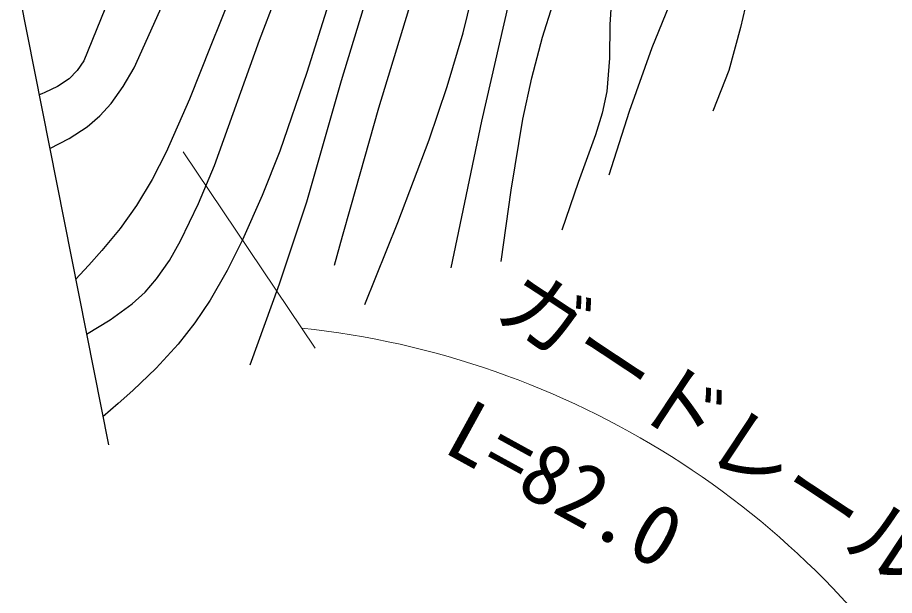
# Model space of a CAD drawing. Units: millimetres, scale not verified. Extents: x 40000 to 680000, y 20000 to 380000.
# Drawn here: x 112218 to 138474, y 262060 to 279358 of the extents above; entities that cross this region are included whole.
import ezdxf
from ezdxf.enums import TextEntityAlignment as Align

# ---------------------------------------------------------------- set-up
doc = ezdxf.new("R2010")
doc.units = ezdxf.units.MM
doc.header["$LTSCALE"] = 1000
doc.layers.add('M-BGD', color=7, linetype='Continuous', lineweight=25)
doc.layers.add('M-STR-HTXT', color=7, linetype='Continuous', lineweight=13)
doc.styles.add('ＭＳ ゴシック', font='')
doc.styles.get('ＭＳ ゴシック').set_extended_font_data('MS Gothic')

msp = doc.modelspace()

# ---------------------------------------------------------------- linework, layer by layer
at = {"layer": 'M-BGD'}
for p, q in [((119464, 278681), (120877, 282433)), ((111891, 281940), (114941, 266564)), ((125564, 278897), (126192, 281507)), ((119096, 281232), (118001, 278517)), ((121921, 277477), (123016, 281086)), ((115709, 277853), (116882, 280457)), ((134168, 280367), (133868, 279062)), ((121630, 280080), (120877, 277710)), ((126914, 279776), (126112, 276255)), ((127932, 278773), (128247, 279752)), ((129992, 279759), (129954, 279151)), ((131219, 278462), (131730, 279713)), ((114828, 279610), (114205, 278064)), ((123925, 279592), (123026, 276649)), ((129954, 279151), (129938, 278143)), ((125083, 277290), (125564, 278897)), ((133868, 279062), (133510, 277776)), ((118116, 274929), (119464, 278681)), ((127612, 277551), (127932, 278773)), ((118001, 278517), (117365, 276916)), ((130543, 276560), (131219, 278462)), ((114205, 278064), (114006, 277774)), ((129938, 278143), (129863, 277145)), ((115382, 277295), (115709, 277853)), ((114006, 277774), (113759, 277520)), ((120877, 277710), (120067, 275358)), ((127349, 276313), (127612, 277551)), ((133510, 277776), (133279, 277161)), ((113418, 277293), (113033, 277112)), ((113759, 277520), (113418, 277293)), ((115018, 276788), (115382, 277295)), ((120880, 273841), (121921, 277477)), ((124545, 275702), (125083, 277290)), ((112948, 277076), (112863, 277040)), ((113033, 277112), (112948, 277076)), ((129863, 277145), (129724, 276494)), ((133279, 277161), (133031, 276551)), ((114678, 276412), (115018, 276788)), ((117365, 276916), (116671, 275330)), ((123026, 276649), (122182, 273683)), ((129724, 276494), (129524, 275846)), ((129927, 274650), (130543, 276560)), ((114303, 276086), (114678, 276412)), ((126112, 276255), (125371, 272729)), ((126995, 274187), (127349, 276313)), ((113763, 275740), (114303, 276086)), ((113181, 275439), (113763, 275740)), ((123609, 273225), (124545, 275702)), ((129524, 275846), (129004, 274425)), ((116671, 275330), (116249, 274513)), ((120067, 275358), (119542, 274027)), ((117636, 273789), (118116, 274929)), ((116249, 274513), (115777, 273729)), ((129004, 274425), (128517, 272993)), ((126701, 272061), (126995, 274187)), ((119542, 274027), (118957, 272705)), ((115777, 273729), (115286, 273042)), ((117101, 272671), (117636, 273789)), ((120057, 271388), (120880, 273841)), ((122182, 273683), (121938, 272807)), ((122616, 270766), (123609, 273225)), ((115286, 273042), (114739, 272382)), ((121938, 272807), (121696, 271932)), ((116765, 272083), (117101, 272671)), ((118957, 272705), (118497, 271789)), ((125371, 272729), (125281, 272300)), ((114739, 272382), (114352, 271950)), ((125281, 272300), (125192, 271870)), ((116383, 271534), (116765, 272083)), ((114352, 271950), (113958, 271522)), ((118497, 271789), (117982, 270896)), ((116040, 271139), (116383, 271534)), ((119181, 268963), (120057, 271388)), ((115654, 270788), (116040, 271139)), ((114990, 270312), (115654, 270788)), ((117982, 270896), (117526, 270218)), ((114283, 269882), (114990, 270312)), ((117526, 270218), (117023, 269577)), ((117023, 269577), (116369, 268868)), ((116369, 268868), (115668, 268198)), ((115668, 268198), (115227, 267802)), ((115227, 267802), (114775, 267404))]:
    msp.add_line(p, q, dxfattribs=at)
at = {"layer": 'M-STR-HTXT'}
msp.add_line((117178, 275335), (121129, 269465), dxfattribs=at)
msp.add_arc((117986, 244335), 25875, 31.5523, 83.9216, dxfattribs=at)

# ---------------------------------------------------------------- texts
at = {"layer": 'M-STR-HTXT', "style": 'ＭＳ ゴシック'}
for s, rotation, p in [('ガードレール', 326.5, (126144, 269972)), ('L=82.0', 331.2, (124634, 265907))]:
    msp.add_text(s, height=1833, rotation=rotation, dxfattribs=at).set_placement(p, align=Align.BOTTOM_LEFT)

doc.saveas('drawing.dxf')
